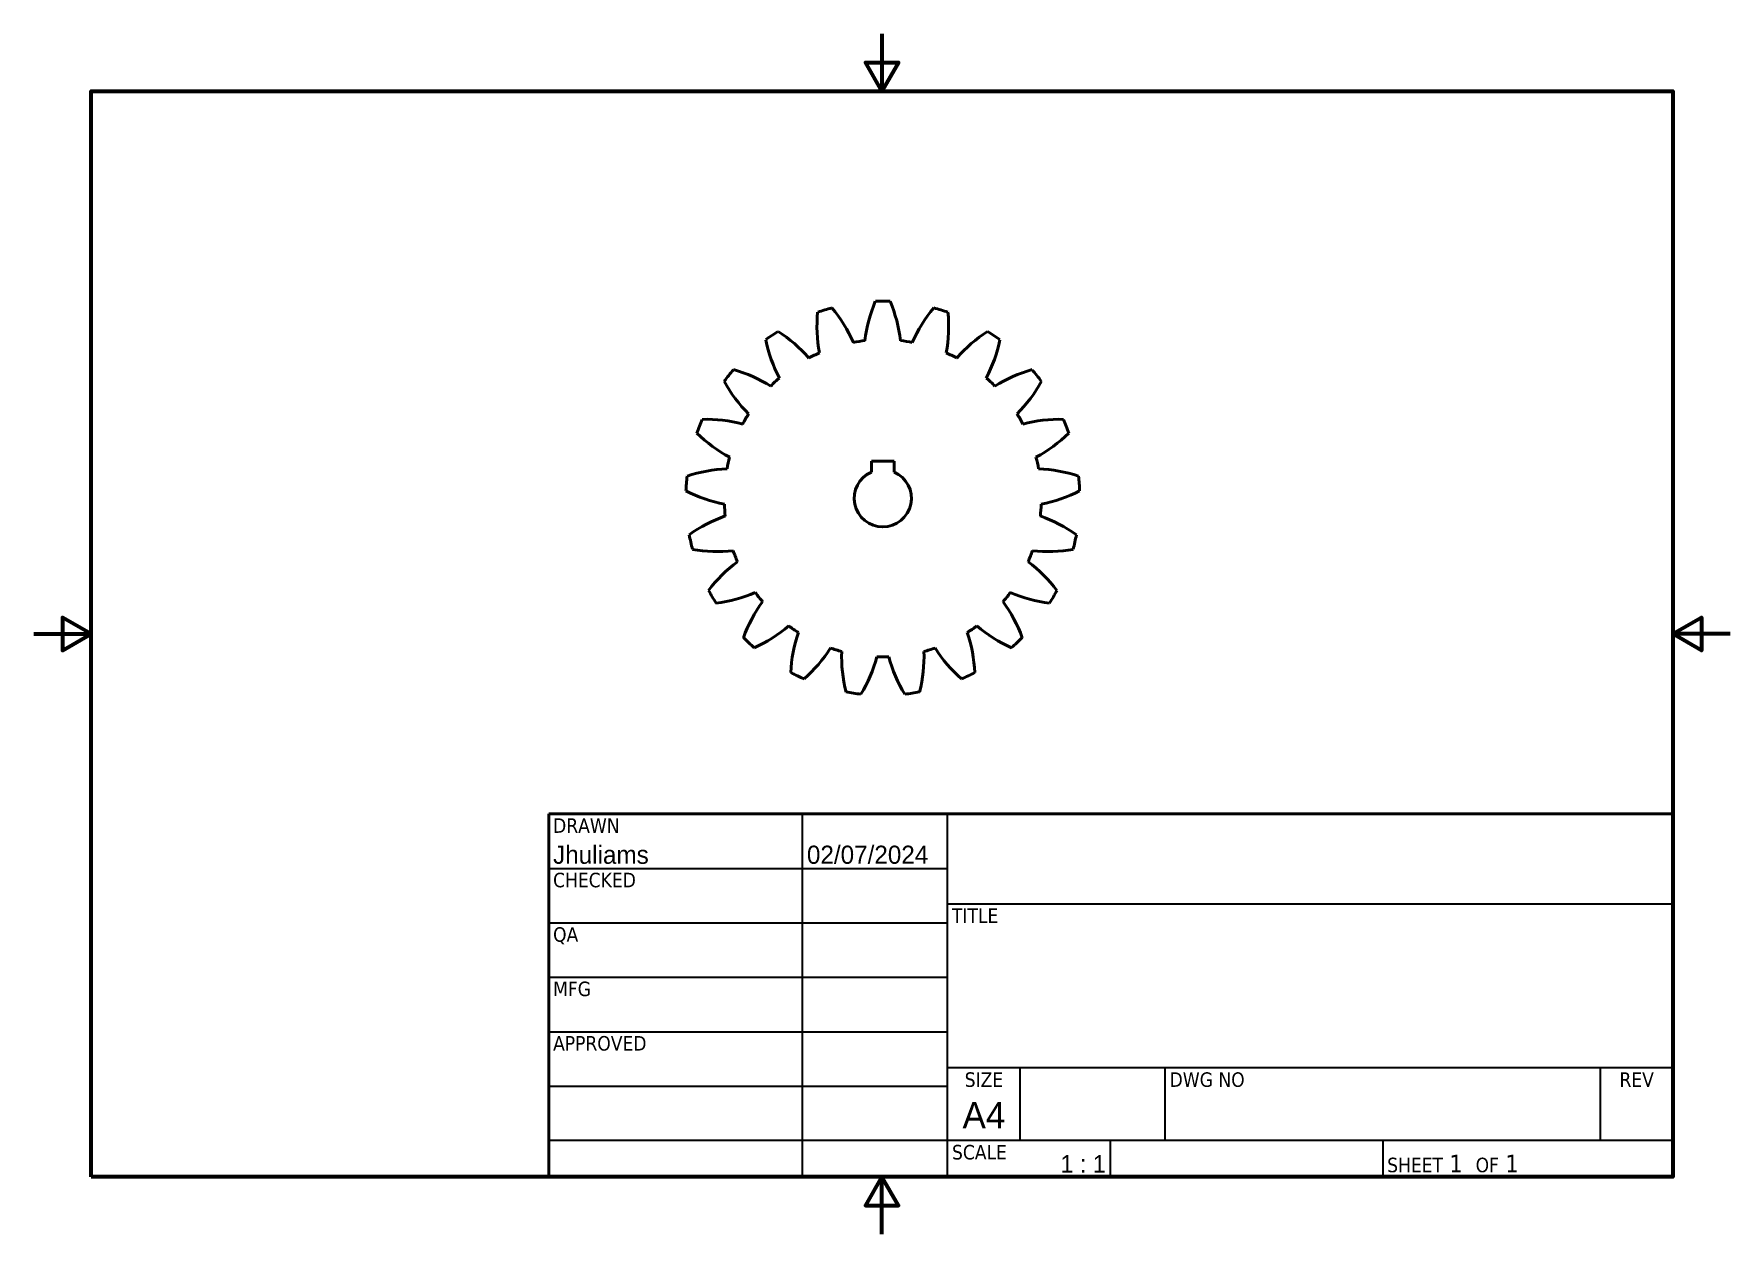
# Paper-space layout 'Sheet_1' of a CAD drawing. Header units: inches. Extents: x 0 to 11.7, y 0 to 8.3.
import ezdxf
from ezdxf.enums import TextEntityAlignment as Align

# ---------------------------------------------------------------- set-up
doc = ezdxf.new("R2018")
doc.units = ezdxf.units.IN
doc.header["$MEASUREMENT"] = 0
for name, color, linetype, lineweight in [('Border (ANSI)', 7, 'Continuous', 70), ('Title (ANSI)', 7, 'Continuous', 50), ('Visible (ANSI)', 7, 'Continuous', 50)]:
    doc.layers.add(name, color=color, linetype=linetype, lineweight=lineweight)
doc.styles.add('Note Text (ANSI)', font='tahoma.ttf')
doc.styles.add('Text Style30', font='tahoma.ttf')
doc.styles.add('Text Style38', font='tahoma.ttf')
doc.styles.add('Text Style39', font='tahoma.ttf')

# ---------------------------------------------------------------- blocks, each defined once
blk = doc.blocks.new('Borders Default Border')
at = {"layer": 'Border (ANSI)', "flags": 128}
for points in [[(5.846, 8.268), (5.846, 7.874), (5.733, 8.071), (5.96, 8.071), (5.846, 7.874)], [(0.394, 0.394), (0.394, 7.874), (11.299, 7.874), (11.299, 0.394), (0.394, 0.394)], [(0, 4.134), (0.394, 4.134), (0.197, 4.248), (0.197, 4.02), (0.394, 4.134)], [(11.693, 4.134), (11.299, 4.134), (11.496, 4.248), (11.496, 4.02), (11.299, 4.134)], [(5.846, 0), (5.846, 0.394), (5.733, 0.197), (5.96, 0.197), (5.846, 0.394)]]:
    blk.add_lwpolyline(points, dxfattribs=at)
blk = doc.blocks.new('Title Blocks ANSI - Large')
at = {"layer": 'Title (ANSI)'}
for p, q in [((5, 7.45), (5, 4.95)), ((12.75, 7.45), (5, 7.45)), ((12.75, 4.95), (12.75, 7.45)), ((5, 4.95), (12.75, 4.95))]:
    blk.add_line(p, q, dxfattribs=at)
at = {"layer": 'Title (ANSI)', "lineweight": 35}
for p, q in [((6.75, 4.95), (6.75, 7.45)), ((7.75, 4.95), (7.75, 7.45)), ((5, 7.075), (7.75, 7.075)), ((7.75, 6.83), (12.75, 6.83)), ((5, 6.7), (7.75, 6.7)), ((5, 6.325), (7.75, 6.325)), ((5, 5.95), (7.75, 5.95)), ((12.75, 5.7), (7.75, 5.7)), ((8.25, 5.2), (8.25, 5.7)), ((9.25, 5.2), (9.25, 5.7)), ((12.25, 5.2), (12.25, 5.7)), ((5, 5.575), (7.75, 5.575)), ((7.75, 5.2), (5, 5.2)), ((12.75, 5.2), (7.75, 5.2)), ((8.87, 5.2), (8.87, 4.95)), ((10.75, 5.2), (10.75, 4.95))]:
    blk.add_line(p, q, dxfattribs=at)
at = {"layer": 'Title (ANSI)', "style": 'Text Style38'}
for s, p in [('DRAWN', (5.03, 7.42)), ('CHECKED', (5.03, 7.045)), ('TITLE', (7.78, 6.8)), ('QA', (5.03, 6.67)), ('MFG', (5.03, 6.295)), ('APPROVED', (5.03, 5.92)), ('DWG NO', (9.28, 5.67)), ('SCALE', (7.78, 5.17))]:
    blk.add_text(s, height=0.1, dxfattribs=at).set_placement(p, align=Align.TOP_LEFT)
for s, p in [('SIZE', (8, 5.67)), ('REV', (12.5, 5.67))]:
    blk.add_text(s, height=0.1, dxfattribs=at).set_placement(p, align=Align.TOP_CENTER)
at = {"layer": 'Title (ANSI)', "insert": (10.78, 4.98), "char_height": 0.12, "attachment_point": 7, "style": 'Note Text (ANSI)'}
blk.add_mtext('\\fTahoma|b0|i0;{\\H0.1000;SHEET}\\fTahoma|b0|i0;{\\H0.1200; 1  }\\fTahoma|b0|i0;{\\H0.1000;OF}\\fTahoma|b0|i0;{\\H0.1200; 1 }', dxfattribs=at)
at = {"layer": 'Title (ANSI)'}
for tag, height, style, p in [('AUTHOR', 0.125, 'Text Style39', (5.03, 7.105)), ('CREATION_DATE', 0.125, 'Text Style39', (6.78, 7.105)), ('CHECKED_BY', 0.125, 'Text Style39', (5.03, 6.73)), ('CHECKED_DATE', 0.125, 'Text Style39', (6.78, 6.73)), ('MFG_APPROVED_BY', 0.125, 'Text Style39', (5.03, 5.98)), ('MFG_APPROVED_DATE', 0.125, 'Text Style39', (6.78, 5.98)), ('ENG_APPROVED_BY', 0.125, 'Text Style39', (5.03, 5.605)), ('ENG_APPROVAL_DATE', 0.125, 'Text Style39', (6.78, 5.605)), ('PART_NUMBER', 0.18, 'Text Style30', (9.28, 5.23))]:
    blk.add_attdef(tag, text='', height=height, dxfattribs=dict(at, style=style)).set_placement(p, align=Align.BOTTOM_LEFT)
for tag, height, style, p in [('COMPANY', 0.125, 'Text Style39', (10.25, 7.14)), ('Sheet_Size', 0.18, 'Text Style30', (8, 5.375)), ('REVISION_NUMBER', 0.125, 'Text Style39', (12.5, 5.375))]:
    blk.add_attdef(tag, text='', height=height, dxfattribs=dict(at, style=style)).set_placement(p, align=Align.MIDDLE_CENTER)
at = {"layer": 'Title (ANSI)', "style": 'Text Style30'}
blk.add_attdef('TITLE', text='', height=0.18, dxfattribs=at).set_placement((7.78, 6.223), align=Align.MIDDLE_LEFT)
at = {"layer": 'Title (ANSI)', "style": 'Note Text (ANSI)'}
blk.add_attdef('Initial_View_Scale', text='', height=0.12, dxfattribs=at).set_placement((8.84, 4.98), align=Align.BOTTOM_RIGHT)

psp = doc.layouts.new('Sheet_1')

# ---------------------------------------------------------------- linework, layer by layer
at = {"layer": 'Visible (ANSI)'}
for p, q in [((5.773, 5.325), (5.931, 5.325)), ((5.773, 5.249), (5.773, 5.325)), ((5.931, 5.325), (5.931, 5.249))]:
    psp.add_line(p, q, dxfattribs=at)
for centre, radius, start, end in [((6.402, 6.252), 1.004, 174.3451, 190.4358), ((5.852, 5.069), 1.358, 105, 109.2857), ((4.731, 5.736), 1.004, 23.8499, 39.9406), ((6.726, 6.037), 1.004, 157.2023, 173.293), ((5.852, 5.069), 1.358, 87.8571, 92.1429), ((4.977, 6.037), 1.004, 6.707, 22.7977), ((6.973, 5.736), 1.004, 140.0594, 156.1501), ((5.852, 5.069), 1.358, 70.7143, 75), ((5.302, 6.252), 1.004, 349.5642, 5.6549), ((5.852, 5.069), 1.358, 122.1429, 126.4286), ((4.584, 5.376), 1.004, 40.9927, 57.0834), ((7.12, 5.376), 1.004, 122.9166, 139.0073), ((5.852, 5.069), 1.358, 53.5714, 57.8571), ((6.029, 6.361), 1.004, 191.488, 207.5787), ((5.852, 5.069), 1.093, 96.4286, 100.7143), ((5.852, 5.069), 1.093, 79.2857, 83.5714), ((5.675, 6.361), 1.004, 332.4213, 348.512), ((5.852, 5.069), 1.093, 113.5714, 117.8571), ((5.852, 5.069), 1.093, 62.1429, 66.4286), ((5.852, 5.069), 1.358, 139.2857, 143.5714), ((5.64, 6.356), 1.004, 208.6309, 224.7216), ((4.55, 4.989), 1.004, 58.1356, 74.2263), ((5.852, 5.069), 1.093, 130.7143, 135), ((5.852, 5.069), 1.093, 45, 49.2857), ((7.154, 4.989), 1.004, 105.7737, 121.8644), ((6.064, 6.356), 1.004, 315.2784, 331.3691), ((5.852, 5.069), 1.358, 36.4286, 40.7143), ((5.852, 5.069), 1.093, 147.8571, 152.1429), ((5.852, 5.069), 1.093, 27.8571, 32.1429), ((5.852, 5.069), 1.358, 156.4286, 160.7143), ((5.27, 6.237), 1.004, 225.7737, 241.8644), ((4.631, 4.609), 1.004, 75.2784, 91.3691), ((7.073, 4.609), 1.004, 88.6309, 104.7216), ((6.434, 6.237), 1.004, 298.1356, 314.2263), ((5.852, 5.069), 1.358, 19.2857, 23.5714), ((4.821, 4.269), 1.004, 92.4213, 108.512), ((5.852, 5.069), 1.093, 165, 169.2857), ((5.852, 5.069), 1.093, 10.7143, 15), ((6.883, 4.269), 1.004, 71.488, 87.5787), ((5.852, 5.069), 1.358, 173.5714, 177.8571), ((5.852, 5.069), 0.197, 113.5782, 66.4218), ((5.852, 5.069), 1.358, 2.1429, 6.4286), ((4.952, 6.013), 1.004, 242.9166, 259.0073), ((6.752, 6.013), 1.004, 280.9927, 297.0834), ((5.102, 4.001), 1.004, 109.5642, 125.6549), ((5.852, 5.069), 1.093, 182.1429, 186.4286), ((5.852, 5.069), 1.093, 353.5714, 357.8571), ((6.601, 4.001), 1.004, 54.3451, 70.4358), ((5.852, 5.069), 1.358, 190.7143, 195), ((5.852, 5.069), 1.358, 345, 349.2857), ((4.713, 5.706), 1.004, 260.0594, 276.1501), ((5.852, 5.069), 1.093, 199.2857, 203.5714), ((5.852, 5.069), 1.093, 336.4286, 340.7143), ((6.991, 5.706), 1.004, 263.8499, 279.9406), ((5.45, 3.827), 1.004, 126.707, 142.7977), ((6.253, 3.827), 1.004, 37.2023, 53.293), ((5.852, 5.069), 1.358, 207.8571, 212.1429), ((4.576, 5.342), 1.004, 277.2023, 293.293), ((5.834, 3.764), 1.004, 143.8499, 159.9406), ((5.852, 5.069), 1.093, 216.4286, 220.7143), ((5.852, 5.069), 1.093, 319.2857, 323.5714), ((5.87, 3.764), 1.004, 20.0594, 36.1501), ((7.128, 5.342), 1.004, 246.707, 262.7977), ((5.852, 5.069), 1.358, 327.8571, 332.1429), ((5.852, 5.069), 1.358, 225, 229.2857), ((4.552, 4.954), 1.004, 294.3451, 310.4358), ((5.852, 5.069), 1.093, 233.5714, 237.8571), ((6.22, 3.817), 1.004, 160.9927, 177.0834), ((5.852, 5.069), 1.093, 302.1429, 306.4286), ((5.484, 3.817), 1.004, 2.9166, 19.0073), ((7.152, 4.954), 1.004, 229.5642, 245.6549), ((5.852, 5.069), 1.358, 310.7143, 315), ((4.644, 4.576), 1.004, 311.488, 327.5787), ((5.852, 5.069), 1.093, 250.7143, 255), ((6.572, 3.981), 1.004, 178.1356, 194.2263), ((4.843, 4.241), 1.004, 328.6309, 344.7216), ((5.852, 5.069), 1.093, 267.8571, 272.1429), ((6.861, 4.241), 1.004, 195.2784, 211.3691), ((5.132, 3.981), 1.004, 345.7737, 1.8644), ((5.852, 5.069), 1.093, 285, 289.2857), ((7.06, 4.576), 1.004, 212.4213, 228.512), ((5.852, 5.069), 1.358, 242.1429, 246.4286), ((5.852, 5.069), 1.358, 293.5714, 297.8571), ((5.852, 5.069), 1.358, 259.2857, 263.5714), ((5.852, 5.069), 1.358, 276.4286, 280.7143)]:
    psp.add_arc(centre, radius, start, end, dxfattribs=at)

# ---------------------------------------------------------------- block references
psp.add_blockref('Borders Default Border', (0, 0))
ref = psp.add_blockref('Title Blocks ANSI - Large', (-1.451, -4.556))
lines = psp.add_mtext('Jhuliams', dxfattribs={"layer": 'Title (ANSI)', "insert": (3.579, 2.549), "char_height": 0.125, "attachment_point": 7, "style": 'Text Style39'})
ref.add_attrib('AUTHOR', '', (3.579, 2.549)).embed_mtext(lines)
lines = psp.add_mtext('02/07/2024', dxfattribs={"layer": 'Title (ANSI)', "insert": (5.329, 2.549), "char_height": 0.125, "attachment_point": 7, "style": 'Text Style39'})
ref.add_attrib('CREATION_DATE', '', (5.329, 2.549)).embed_mtext(lines)
lines = psp.add_mtext('A4', dxfattribs={"layer": 'Title (ANSI)', "insert": (6.549, 0.819), "char_height": 0.18, "width": 0.5, "attachment_point": 5, "style": 'Text Style30'})
ref.add_attrib('Sheet_Size', '', (6.549, 0.819)).embed_mtext(lines)
lines = psp.add_mtext('1 : 1', dxfattribs={"layer": 'Title (ANSI)', "insert": (7.389, 0.424), "char_height": 0.12, "attachment_point": 9, "style": 'Note Text (ANSI)'})
ref.add_attrib('Initial_View_Scale', '', (7.389, 0.424)).embed_mtext(lines)

doc.saveas('drawing.dxf')
